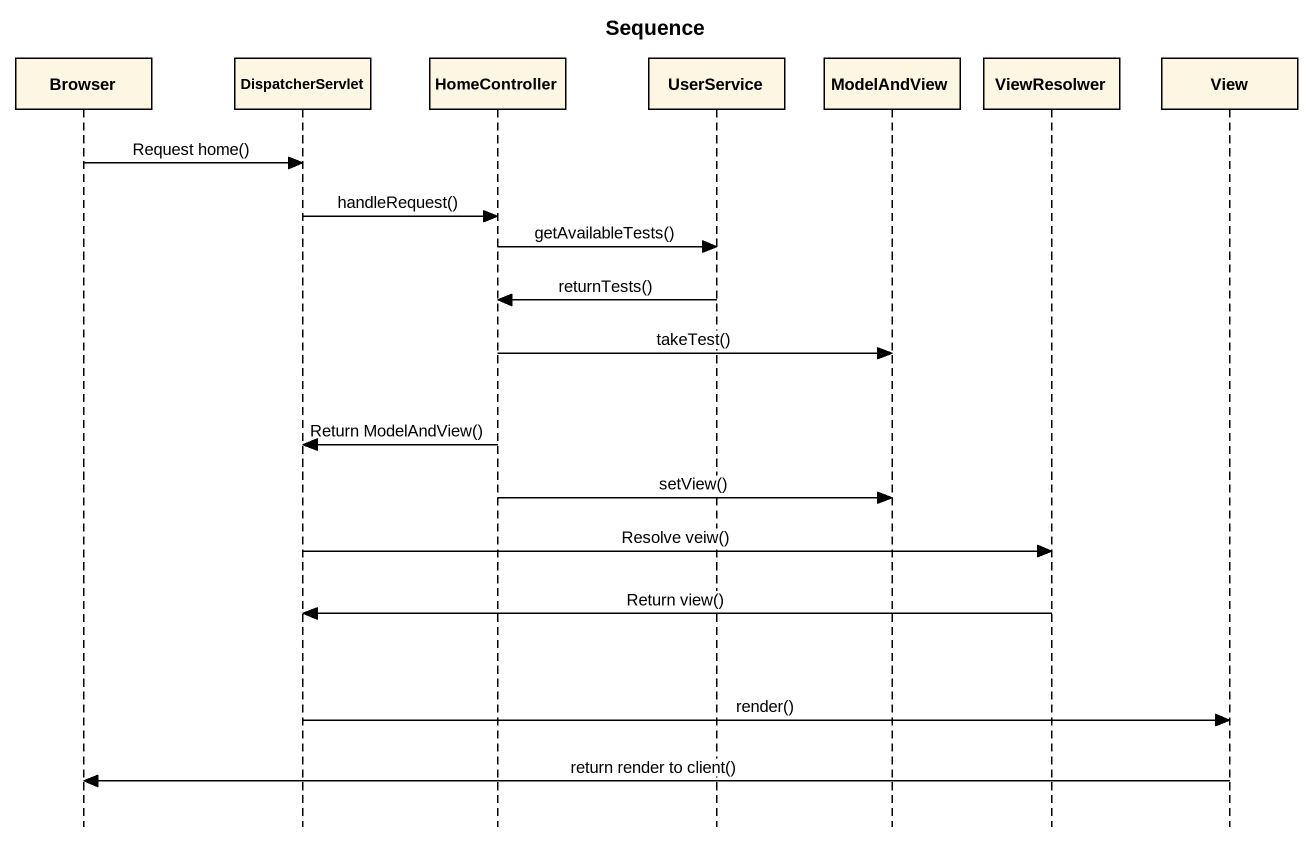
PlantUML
@startuml
title Sequence
hide footbox
participant Browser
participant DispatcherServlet
participant HomeController
participant UserService
participant ModelAndView
participant ViewResolwer
participant View

Browser -> DispatcherServlet : Request home()
DispatcherServlet -> HomeController : handleRequest()
HomeController -> UserService : getAvailableTests()
UserService -> HomeController : returnTests()
HomeController -> ModelAndView : takeTest()
HomeController -> DispatcherServlet : Return ModelAndView()
HomeController -> ModelAndView : setView()
DispatcherServlet -> ViewResolwer : Resolve veiw()
ViewResolwer -> DispatcherServlet : Return view()
DispatcherServlet -> View : render()
View -> Browser : return render to client()
@enduml
